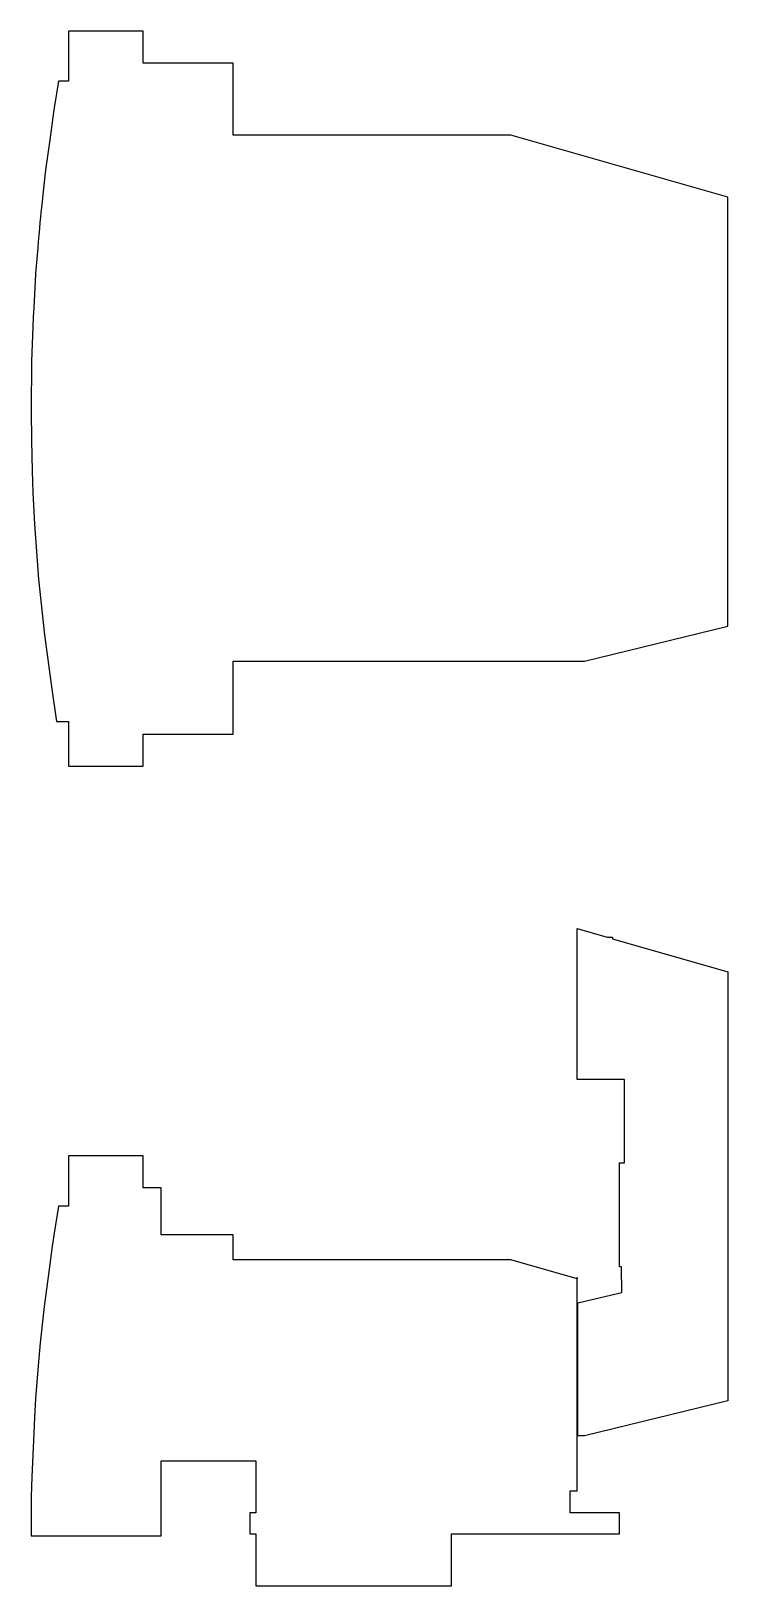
# Model space of a CAD drawing. Header units: inches. Extents: x -189245 to 740841, y -215444 to 469401.
# Drawn here: x 465293 to 515453, y 223741 to 335686 of the extents above; entities that cross this region are included whole.
import ezdxf

# ---------------------------------------------------------------- set-up
doc = ezdxf.new("R2010")
doc.units = ezdxf.units.IN
doc.header["$LTSCALE"] = 10
doc.header["$MEASUREMENT"] = 0
doc.layers.add('DEFPOINT', color=7, linetype='Continuous', plot=False)

msp = doc.modelspace()

# ---------------------------------------------------------------- linework, layer by layer
at = {"layer": 'DEFPOINT'}
for points in [[(515452.48975, 292841.67951), (515453.45079, 323732.02289), (499824.49231, 328197.01794), (479828.65541, 328196.55126), (479828.65541, 333373.9513), (473353.45079, 333373.01794), (473353.45079, 335686.48461), (467978.45079, 335685.55125), (467978.51329, 332073.06728), (467260.54555, 332073.06728), (466948.59658, 330158.61411), (466902.0253, 329848.84209), (466730.56859, 328586.72009), (466632.56531, 327866.58288), (466426.7463, 326349.06237), (466404.14489, 326180.81838), (466386.96573, 326052.93746), (466290.65802, 325276.88004), (466138.59819, 323907.88077), (466059.15301, 323192.63345), (466035.17656, 322976.77276), (465996.54306, 322628.95423), (465994.61593, 322611.60424), (465965.27807, 322323.23964), (465924.66296, 321906.16618), (465919.88286, 321849.34666), (465867.05109, 321221.35209), (465847.39982, 320987.76362), (465808.33373, 320523.39734), (465772.15452, 320093.34655), (465621.06448, 318223.9513), (465616.23624, 318168.39378), (465486.36946, 315792.08696), (465449.36257, 315092.53028), (465413.4441, 314389.91026), (465332.31955, 311931.80588), (465293.41005, 308323.9513), (465315.2967, 306223.30822), (465359.23524, 304002.86076), (465425.92544, 302473.9513), (465529.56221, 300186.65493), (465830.49241, 296225.09448), (466262.13461, 292223.889), (466777.18531, 288303.64904), (467131.29845, 285980.3892), (467978.5133, 285980.38919), (467978.79279, 282761.418), (473353.51329, 282767.08997), (473353.51329, 285072.55126), (479828.65541, 285073.9513), (479828.65541, 290323.01793), (505138.28555, 290323.01793)], [(504603.45079, 271061.88765), (506755.12093, 270453.17542), (507098.38667, 270454.10879), (507153.45079, 270454.10879), (507153.45079, 270333.38501), (515453.45079, 267962.18037), (515453.45079, 237067.8298), (505138.28555, 234553.17542), (504653.65541, 234553.17542), (504653.65541, 244117.22952), (507823.96045, 244863.21438), (507803.45079, 246702.70874), (507703.45079, 246703.6421), (507653.45079, 246702.70874), (507653.45079, 254202.70874), (508003.51329, 254202.70874), (508003.51329, 260202.70874), (504603.45079, 260204.10879)]]:
    msp.add_lwpolyline(points, close=True, dxfattribs=at)
msp.add_lwpolyline([(479828.45079, 249027.81077), (474653.65541, 249027.81077), (474653.65541, 252391.5108), (473353.66045, 252393.64681), (473353.86101, 254703.5774), (467978.45079, 254703.11074), (467978.45079, 251090.62678), (467260.54555, 251090.62678), (466943.38535, 249141.5108), (466813.32895, 248212.86272), (466559.24603, 246344.44921), (466241.01458, 243847.4981), (465955.60925, 241241.5108), (465811.58897, 239579.65083), (465620.04042, 237228.94332), (465541.62857, 235854.23255), (465482.89287, 234743.92698), (465353.4035, 231598.27118), (465307.17864, 230175.5974), (465297.86248, 229141.5108), (465293.41005, 227341.5108), (474653.45079, 227341.5108), (474653.74541, 232740.57743), (480653.74541, 232740.57743), (481478.65541, 232740.57743), (481478.65541, 228990.57743), (481028.45079, 228990.57743), (481028.45079, 227490.57743), (481478.65541, 227490.57743), (481478.65541, 223740.57743), (495553.48696, 223740.57743), (495553.48696, 227490.57743), (507653.45079, 227490.11076), (507653.45079, 228990.11076), (504103.45079, 228990.11076), (504103.45079, 230590.57743), (504603.45079, 230590.57743), (504603.45079, 234991.5108), (504603.45079, 245939.93949), (504603.45079, 245849.28966), (499824.49231, 247214.57743), (479828.65541, 247214.11076), (479828.65541, 249014.57743), (474653.65541, 249041.04411), (474653.45079, 252390.57743)], dxfattribs=at)

doc.saveas('drawing.dxf')
